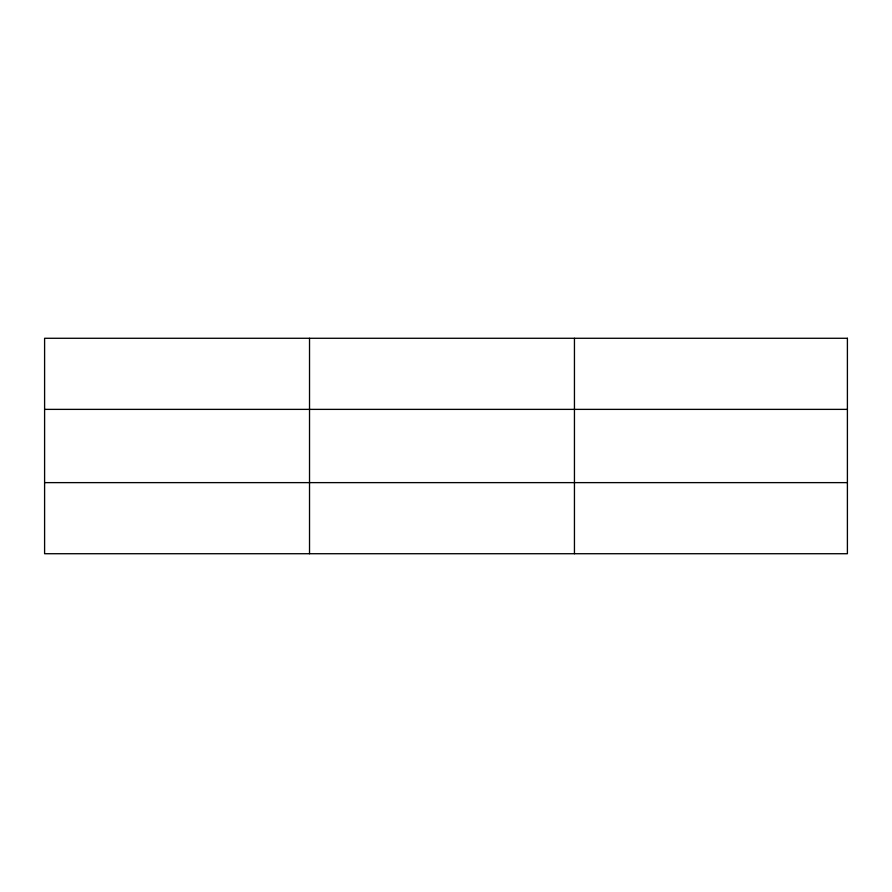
<?xml version="1.0" encoding="UTF-8"?>
<svg xmlns="http://www.w3.org/2000/svg" width="892" height="892" viewBox="0 0 892 892"><rect width="100%" height="100%" fill="white"/><g stroke="black" fill="none" stroke-linecap="round" stroke-linejoin="round"><path stroke-width="1.34" d="M309.524 338.28L309.524 553.72M574.448 338.28L574.448 553.72M44.6 409.372L847.4 409.372M44.6 482.628L847.4 482.628M847.4 338.28L847.4 553.72L44.6 553.72L44.6 338.28L847.4 338.28"/></g></svg>
